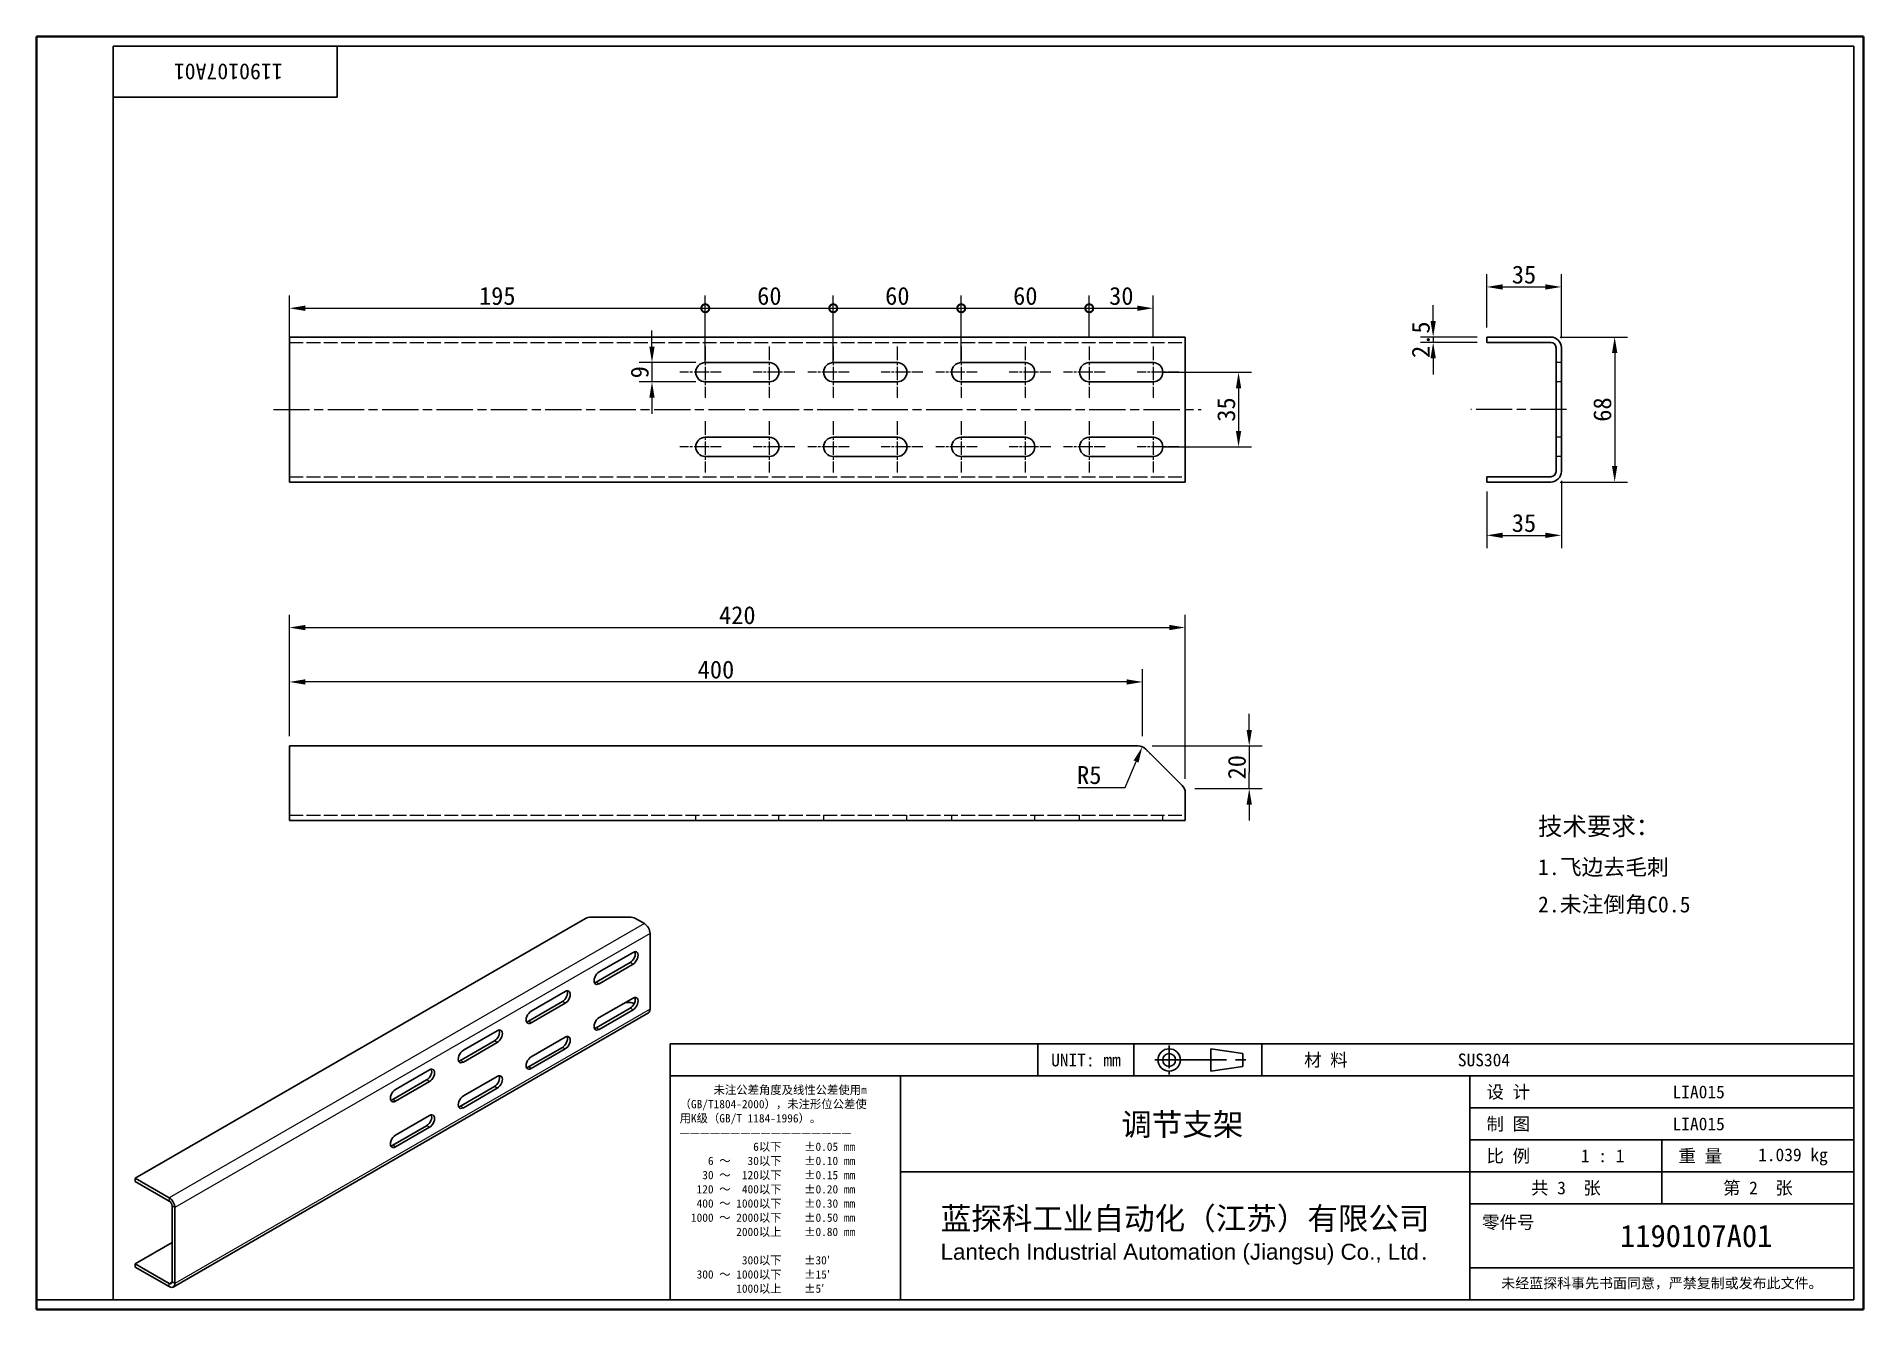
# Model space of a CAD drawing. Header units: millimetres. Extents: x 18 to 875, y 16 to 614.
import ezdxf
from ezdxf.enums import TextEntityAlignment as Align

# ---------------------------------------------------------------- set-up
doc = ezdxf.new("R2010")
doc.units = ezdxf.units.MM
doc.header["$LTSCALE"] = 3
for name, pattern in [('CHAIN', [0.3543, 0.2362, -0.0295, 0.0591, -0.0295]), ('DASHED', [0.2067, 0.1654, -0.0413]), ('DOTTED', [0.0482, 0.0069, -0.0413])]:
    doc.linetypes.add(name, pattern=pattern)
for name, color, linetype, lineweight in [('1', 7, 'Continuous', 18), ('可见 (ISO)', 7, 'Continuous', 25), ('可见窄的 (ISO)', 7, 'Continuous', 18), ('图框 (ISO)', 7, 'Continuous', 35), ('标题 (ISO)', 7, 'Continuous', 25), ('草图几何图元 (ISO)', 7, 'Continuous', 18)]:
    doc.layers.add(name, color=color, linetype=linetype, lineweight=lineweight)
for name, color, linetype, lineweight, true_color in [('中心标记 (ISO)', 1, 'CHAIN', 18, 0xff0000), ('中心线 (ISO)', 1, 'CHAIN', 18, 0xff0000), ('尺寸 (ISO)', 7, 'Continuous', 18, 0x008000), ('符号 (ISO)', 7, 'Continuous', 18, 0x008000), ('隐藏 (ISO)', 5, 'DASHED', 18, 0x0000ff)]:
    doc.layers.add(name, color=color, linetype=linetype, lineweight=lineweight, true_color=true_color)
doc.styles.add('文本样式164', font='SimSun.ttf')
doc.styles.add('文本样式165', font='SimSun.ttf')
doc.styles.add('文本样式74', font='SimSun.ttf')
doc.styles.add('最新国标', font='simfang.ttf')
doc.styles.add('注释文本 (ISO)', font='simfang.ttf')
doc.dimstyles.new('默认 (GB)', dxfattribs={"dimscale": 3, "dimtxt": 2.8, "dimasz": 2.5, "dimexe": 2, "dimexo": 1.5, "dimgap": 0.5, "dimtad": 1, "dimtoh": 1, "dimdsep": 46, "dimtxsty": '最新国标', "dimcen": 0.09, "dimdle": 10, "dimclrd": 256, "dimclre": 256, "dimclrt": 256, "dimazin": 2, "dimtfac": 0.535714, "dimtdec": 3, "dimtmove": 0, "dimatfit": 3, "dimfxl": 0, "dimtolj": 1, "dimlwd": -1, "dimlwe": -1, "dimarcsym": 0})

# ---------------------------------------------------------------- blocks, each defined once
blk = doc.blocks.new('图框 最新国标')
at = {"layer": '图框 (ISO)'}
for p, q in [((6, 7), (6, 204.5)), ((6, 204.5), (291.5, 204.5)), ((291.5, 204.5), (291.5, 5.5)), ((6, 7), (6, 5.5)), ((6, 7), (6, 5.5)), ((291.5, 5.5), (6, 5.5))]:
    blk.add_line(p, q, dxfattribs=at)
at = {"layer": '图框 (ISO)', "color": 7, "linetype": 'Continuous', "lineweight": 25}
for p, q in [((18, 203), (290, 203)), ((18, 7), (18, 203)), ((18, 203), (290, 203)), ((53, 203), (53, 195)), ((290, 203), (290, 7)), ((290, 203), (290, 7)), ((53, 195), (18, 195)), ((290, 7), (6, 7)), ((290, 7), (18, 7))]:
    blk.add_line(p, q, dxfattribs=at)
at = {"layer": '图框 (ISO)', "style": '文本样式74'}
blk.add_attdef('零件代号_001', (44.46, 200.25), '', height=2.5, rotation=180, dxfattribs=at)
blk = doc.blocks.new('标题栏 最新国标')
at = {"layer": '标题 (ISO)'}
for p, q in [((381.98, -183.84), (196.98, -183.84)), ((196.98, -183.84), (196.98, -223.84)), ((254.48, -183.84), (254.48, -188.84)), ((269.48, -183.84), (269.48, -188.84)), ((281.48, -188.09), (281.48, -184.59)), ((281.48, -184.59), (286.48, -185.34)), ((286.48, -185.34), (286.48, -187.34)), ((289.48, -183.84), (289.48, -188.84)), ((381.98, -223.84), (381.98, -183.84)), ((383.48, -183.84), (383.48, -225.34)), ((286.48, -187.34), (281.48, -188.09)), ((196.98, -188.84), (381.98, -188.84)), ((232.98, -188.84), (232.98, -223.84)), ((321.98, -188.84), (321.98, -223.84)), ((321.98, -193.84), (381.98, -193.84)), ((321.98, -198.84), (381.98, -198.84)), ((351.98, -198.84), (351.98, -208.84)), ((321.98, -203.84), (232.98, -203.84)), ((321.98, -203.84), (381.98, -203.84)), ((321.98, -208.84), (381.98, -208.84)), ((321.98, -218.84), (381.98, -218.84)), ((196.98, -223.84), (381.98, -223.84)), ((383.48, -225.34), (196.98, -225.34))]:
    blk.add_line(p, q, dxfattribs=at)
at = {"layer": '标题 (ISO)', "linetype": 'CHAIN', "ltscale": 5.000333}
blk.add_line((274.98, -184.09), (274.98, -188.59), dxfattribs=at)
at = {"layer": '标题 (ISO)', "linetype": 'CHAIN', "ltscale": 15.834605}
blk.add_line((272.73, -186.34), (286.98, -186.34), dxfattribs=at)
at = {"layer": '标题 (ISO)'}
for radius in [1.75, 1]:
    blk.add_circle((274.98, -186.34), radius, dxfattribs=at)
at = {"layer": '1', "style": '文本样式164'}
for s, p in [('UNIT: mm', (261.98, -186.34)), ('材 料', (299.48, -186.34)), ('设 计', (327.98, -191.34)), ('制 图', (327.98, -196.34)), ('比 例', (327.98, -201.34)), ('重 量', (357.98, -201.34)), ('共 3  张', (336.98, -206.34)), ('第 2  张', (366.98, -206.34))]:
    blk.add_text(s, height=2, dxfattribs=at).set_placement(p, align=Align.MIDDLE_CENTER)
at = {"layer": '标题 (ISO)', "style": '注释文本 (ISO)'}
for s, insert, char_height, attachment_point, line_spacing_factor in [('\\fSimSun|b0|i0;{\\H1.3000;      未注公差角度及线性公差使用m\\P}\\fSimSun|b0|i0;{\\H1.3000;（GB/T1804-2000），未注形位公差使\\P}\\fSimSun|b0|i0;{\\H1.3000;用K级（GB/T 1184-1996）。\\P}\\fSimSun|b0|i0;{\\H1.3000;—————————————————\\P}\\fSimSun|b0|i0;{\\H1.3000;             6以下    ±0.05 mm\\P}\\fSimSun|b0|i0;{\\H1.3000;     6 ～   30以下    ±0.10 mm\\P}\\fSimSun|b0|i0;{\\H1.3000;    30 ～  120以下    ±0.15 mm\\P}\\fSimSun|b0|i0;{\\H1.3000;   120 ～  400以下    ±0.20 mm\\P}\\fSimSun|b0|i0;{\\H1.3000;   400 ～ 1000以下    ±0.30 mm\\P}\\fSimSun|b0|i0;{\\H1.3000;  1000 ～ 2000以下    ±0.50 mm\\P}\\fSimSun|b0|i0;{\\H1.3000;          2000以上    ±0.80 mm\\P}\\fSimSun|b0|i0;{\\H1.3000;\\P}\\fSimSun|b0|i0;{\\H1.3000;           300以下    ±30′\\P}\\fSimSun|b0|i0;{\\H1.3000;   300 ～ 1000以下    ±15′\\P}\\fSimSun|b0|i0;{\\H1.3000;          1000以上    ±5′}', (198.48, -206.63), 1.3, 4, 1.023913), ('{\\fMicrosoft YaHei|b0|i0|c134|p34;\\H1.75x;蓝探科工业自动化（江苏）有限公司\\P\\fArial|b0|i0|c0|p34;\\H0.71429x;Lantech Industrial Automation (Jiangsu) Co., Ltd\\fFangSong|b0|i0|c134|p49;.\\H1.15195x; }', (277.48, -213.84), 2, 5, 0.978695)]:
    blk.add_mtext(s, dxfattribs=dict(at, insert=insert, char_height=char_height, attachment_point=attachment_point, line_spacing_factor=line_spacing_factor))
at = {"layer": '标题 (ISO)', "attachment_point": 5, "style": '注释文本 (ISO)'}
for s, insert, char_height in [('\\fFangSong|b0|i0;零件号', (327.98, -211.84), 2), ('\\fSimSun|b0|i0;{\\H1.6000;未经蓝探科事先书面同意，严禁复制或发布此文件。}', (351.98, -221.34), 1.6)]:
    blk.add_mtext(s, dxfattribs=dict(at, insert=insert, char_height=char_height))
at = {"layer": '标题 (ISO)'}
for tag, p, height, style in [('材料_001', (320.09, -187.33), 2, '注释文本 (ISO)'), ('设计人_001', (353.65, -192.33), 2, '注释文本 (ISO)'), ('库存编号_001', (267.49, -198.15), 3.5, '文本样式165'), ('设计人_001', (353.65, -197.33), 2, '注释文本 (ISO)'), ('视图比例_001', (339.32, -202.33), 2, '注释文本 (ISO)'), ('质量\\P3;_001', (367.02, -202.16), 2, '注释文本 (ISO)'), ('零件代号_001', (345.44, -215.59), 3.5, '文本样式165')]:
    blk.add_attdef(tag, p, '', height=height, dxfattribs=dict(at, style=style))
blk = doc.blocks.new('*D5')
at = {"layer": 'Defpoints', "color": 0, "transparency": 16777216}
for p in [(331.53, 460.56), (306.53, 451.56), (331.53, 451.56)]:
    blk.add_point(p, dxfattribs=at)
at = {"layer": '尺寸 (ISO)', "color": 116, "true_color": 0x00803f, "transparency": 16777216}
for p, q in [((306.53, 468.06), (306.53, 475.56)), ((327.03, 460.56), (300.53, 460.56)), ((306.53, 460.56), (306.53, 451.56)), ((327.03, 451.56), (300.53, 451.56)), ((306.53, 444.06), (306.53, 436.56))]:
    blk.add_line(p, q, dxfattribs=at)
for points in [[(305.28, 468.06), (307.78, 468.06), (306.53, 460.56)], [(305.28, 444.06), (307.78, 444.06), (306.53, 451.56)]]:
    blk.add_solid(points, dxfattribs=at)
at = {"layer": '尺寸 (ISO)', "transparency": 16777216, "insert": (300.79, 456.06), "char_height": 8.4, "attachment_point": 5, "rotation": 90, "style": '最新国标'}
blk.add_mtext('\\A1;9', dxfattribs=at)
blk = doc.blocks.new('*D6')
at = {"layer": 'Defpoints', "color": 0, "transparency": 16777216}
for p in [(541.53, 456.06), (541.53, 421.06), (581.53, 421.06)]:
    blk.add_point(p, dxfattribs=at)
at = {"layer": '尺寸 (ISO)', "color": 116, "true_color": 0x00803f, "transparency": 16777216}
for p, q in [((546.03, 456.06), (587.53, 456.06)), ((581.53, 448.56), (581.53, 428.56)), ((546.03, 421.06), (587.53, 421.06))]:
    blk.add_line(p, q, dxfattribs=at)
for points in [[(580.28, 448.56), (582.78, 448.56), (581.53, 456.06)], [(580.28, 428.56), (582.78, 428.56), (581.53, 421.06)]]:
    blk.add_solid(points, dxfattribs=at)
at = {"layer": '尺寸 (ISO)', "transparency": 16777216, "insert": (575.79, 438.56), "char_height": 8.4, "attachment_point": 5, "rotation": 90, "style": '最新国标'}
blk.add_mtext('\\A1;35', dxfattribs=at)
blk = doc.blocks.new('*D7')
at = {"layer": 'Defpoints', "color": 0, "transparency": 16777216}
for p in [(732.86, 496.06), (697.86, 472.56), (732.86, 467.56)]:
    blk.add_point(p, dxfattribs=at)
at = {"layer": '尺寸 (ISO)', "color": 116, "true_color": 0x00803f, "transparency": 16777216}
for p, q in [((697.86, 477.06), (697.86, 502.06)), ((732.86, 472.06), (732.86, 502.06)), ((705.36, 496.06), (725.36, 496.06))]:
    blk.add_line(p, q, dxfattribs=at)
for points in [[(705.36, 497.31), (705.36, 494.81), (697.86, 496.06)], [(725.36, 497.31), (725.36, 494.81), (732.86, 496.06)]]:
    blk.add_solid(points, dxfattribs=at)
at = {"layer": '尺寸 (ISO)', "transparency": 16777216, "insert": (715.36, 501.8), "char_height": 8.4, "attachment_point": 5, "style": '最新国标'}
blk.add_mtext('\\A1;35', dxfattribs=at)
blk = doc.blocks.new('*D8')
at = {"layer": 'Defpoints', "color": 0, "transparency": 16777216}
for p in [(697.86, 472.56), (672.77, 470.06), (697.86, 470.06)]:
    blk.add_point(p, dxfattribs=at)
at = {"layer": '尺寸 (ISO)', "color": 116, "true_color": 0x00803f, "transparency": 16777216}
for p, q in [((672.77, 480.06), (672.77, 487.56)), ((693.36, 472.56), (666.77, 472.56)), ((672.77, 472.56), (672.77, 470.06)), ((693.36, 470.06), (666.77, 470.06)), ((672.77, 462.56), (672.77, 455.06))]:
    blk.add_line(p, q, dxfattribs=at)
for points in [[(671.52, 480.06), (674.02, 480.06), (672.77, 472.56)], [(671.52, 462.56), (674.02, 462.56), (672.77, 470.06)]]:
    blk.add_solid(points, dxfattribs=at)
at = {"layer": '尺寸 (ISO)', "transparency": 16777216, "insert": (667, 471.31), "char_height": 8.4, "attachment_point": 5, "rotation": 90, "style": '最新国标'}
blk.add_mtext('\\A1;2.5', dxfattribs=at)
blk = doc.blocks.new('*D9')
at = {"layer": 'Defpoints', "color": 0, "transparency": 16777216}
for p in [(536.53, 280.8), (556.53, 260.8), (586.53, 260.8)]:
    blk.add_point(p, dxfattribs=at)
at = {"layer": '尺寸 (ISO)', "color": 116, "true_color": 0x00803f, "transparency": 16777216}
for p, q in [((586.53, 288.3), (586.53, 295.8)), ((541.03, 280.8), (592.53, 280.8)), ((586.53, 280.8), (586.53, 273.3)), ((586.53, 273.3), (586.53, 268.3)), ((586.53, 260.8), (586.53, 268.3)), ((561.03, 260.8), (592.53, 260.8)), ((586.53, 253.3), (586.53, 245.8))]:
    blk.add_line(p, q, dxfattribs=at)
for points in [[(585.28, 288.3), (587.78, 288.3), (586.53, 280.8)], [(585.28, 253.3), (587.78, 253.3), (586.53, 260.8)]]:
    blk.add_solid(points, dxfattribs=at)
at = {"layer": '尺寸 (ISO)', "transparency": 16777216, "insert": (580.79, 270.8), "char_height": 8.4, "attachment_point": 5, "rotation": 90, "style": '最新国标'}
blk.add_mtext('\\A1;20', dxfattribs=at)
blk = doc.blocks.new('*D10')
at = {"layer": 'Defpoints', "color": 0, "transparency": 16777216}
for p in [(136.53, 310.8), (136.53, 280.8), (536.53, 280.8)]:
    blk.add_point(p, dxfattribs=at)
at = {"layer": '尺寸 (ISO)', "color": 116, "true_color": 0x00803f, "transparency": 16777216}
for p, q in [((136.53, 285.3), (136.53, 316.8)), ((529.03, 310.8), (144.03, 310.8)), ((536.53, 285.3), (536.53, 316.8))]:
    blk.add_line(p, q, dxfattribs=at)
for points in [[(144.03, 312.05), (144.03, 309.55), (136.53, 310.8)], [(529.03, 312.05), (529.03, 309.55), (536.53, 310.8)]]:
    blk.add_solid(points, dxfattribs=at)
at = {"layer": '尺寸 (ISO)', "transparency": 16777216, "insert": (336.53, 316.55), "char_height": 8.4, "attachment_point": 5, "style": '最新国标'}
blk.add_mtext('\\A1;400', dxfattribs=at)
blk = doc.blocks.new('*D11')
at = {"layer": 'Defpoints', "color": 0, "transparency": 16777216}
for p in [(534.46, 275.8), (536.41, 280.4)]:
    blk.add_point(p, dxfattribs=at)
at = {"layer": '尺寸 (ISO)', "color": 116, "true_color": 0x00803f, "transparency": 16777216}
for p, q in [((528.33, 261.34), (533.49, 273.5)), ((505.97, 261.34), (528.33, 261.34))]:
    blk.add_line(p, q, dxfattribs=at)
blk.add_solid([(532.34, 273.99), (534.64, 273.01), (536.41, 280.4)], dxfattribs=at)
at = {"layer": '尺寸 (ISO)', "transparency": 16777216, "insert": (511.54, 267.09), "char_height": 8.4, "attachment_point": 5, "style": '最新国标'}
blk.add_mtext('\\A1;R5', dxfattribs=at)
blk = doc.blocks.new('*D12')
at = {"layer": 'Defpoints', "color": 0, "transparency": 16777216}
for p in [(727.86, 472.56), (727.86, 404.56), (757.86, 404.56)]:
    blk.add_point(p, dxfattribs=at)
at = {"layer": '尺寸 (ISO)', "color": 116, "true_color": 0x00803f, "transparency": 16777216}
for p, q in [((732.36, 472.56), (763.86, 472.56)), ((757.86, 465.06), (757.86, 412.06)), ((732.36, 404.56), (763.86, 404.56))]:
    blk.add_line(p, q, dxfattribs=at)
for points in [[(756.61, 465.06), (759.11, 465.06), (757.86, 472.56)], [(756.61, 412.06), (759.11, 412.06), (757.86, 404.56)]]:
    blk.add_solid(points, dxfattribs=at)
at = {"layer": '尺寸 (ISO)', "transparency": 16777216, "insert": (752.11, 438.56), "char_height": 8.4, "attachment_point": 5, "rotation": 90, "style": '最新国标'}
blk.add_mtext('\\A1;68', dxfattribs=at)
blk = doc.blocks.new('*D13')
at = {"layer": 'Defpoints', "color": 0, "transparency": 16777216}
for p in [(697.86, 404.56), (732.86, 409.56), (732.86, 379.56)]:
    blk.add_point(p, dxfattribs=at)
at = {"layer": '尺寸 (ISO)', "color": 116, "true_color": 0x00803f, "transparency": 16777216}
for p, q in [((732.86, 405.06), (732.86, 373.56)), ((697.86, 400.06), (697.86, 373.56)), ((705.36, 379.56), (725.36, 379.56))]:
    blk.add_line(p, q, dxfattribs=at)
for points in [[(705.36, 380.81), (705.36, 378.31), (697.86, 379.56)], [(725.36, 380.81), (725.36, 378.31), (732.86, 379.56)]]:
    blk.add_solid(points, dxfattribs=at)
at = {"layer": '尺寸 (ISO)', "transparency": 16777216, "insert": (715.36, 385.3), "char_height": 8.4, "attachment_point": 5, "style": '最新国标'}
blk.add_mtext('\\A1;35', dxfattribs=at)
blk = doc.blocks.new('_DotSmall')
at = {"color": 0, "linetype": 'ByBlock', "const_width": 0.5}
blk.add_lwpolyline([(-0.0625, 0, 1), (0.0625, 0, 1)], format="xyb", close=True, dxfattribs=at)
blk = doc.blocks.new('*D14')
at = {"layer": 'Defpoints', "color": 0, "transparency": 16777216}
for p in [(331.53, 486.06), (136.53, 467.56), (331.53, 456.06)]:
    blk.add_point(p, dxfattribs=at)
at = {"layer": '尺寸 (ISO)', "color": 116, "true_color": 0x00803f, "transparency": 16777216}
for p, q in [((136.53, 472.06), (136.53, 492.06)), ((331.53, 460.56), (331.53, 492.06)), ((144.03, 486.06), (331.53, 486.06))]:
    blk.add_line(p, q, dxfattribs=at)
blk.add_solid([(144.03, 487.31), (144.03, 484.81), (136.53, 486.06)], dxfattribs=at)
at = {"layer": '尺寸 (ISO)', "color": 116, "true_color": 0x00803f, "transparency": 16777216, "xscale": 7.5, "yscale": 7.5, "zscale": 7.5}
blk.add_blockref('_DotSmall', (331.53, 486.06), dxfattribs=at)
at = {"layer": '尺寸 (ISO)', "transparency": 16777216, "insert": (234, 491.8), "char_height": 8.4, "attachment_point": 5, "style": '最新国标'}
blk.add_mtext('\\A1;195', dxfattribs=at)
blk = doc.blocks.new('*D16')
at = {"layer": 'Defpoints', "color": 0, "transparency": 16777216}
for p in [(391.53, 486.06), (331.53, 456.06), (391.53, 456.06)]:
    blk.add_point(p, dxfattribs=at)
at = {"layer": '尺寸 (ISO)', "color": 116, "true_color": 0x00803f, "transparency": 16777216}
for p, q in [((331.53, 460.56), (331.53, 492.06)), ((391.53, 460.56), (391.53, 492.06)), ((331.53, 486.06), (391.53, 486.06))]:
    blk.add_line(p, q, dxfattribs=at)
at = {"layer": '尺寸 (ISO)', "color": 116, "true_color": 0x00803f, "transparency": 16777216, "xscale": 7.5, "yscale": 7.5, "zscale": 7.5, "rotation": 180}
blk.add_blockref('_DotSmall', (331.53, 486.06), dxfattribs=at)
at = {"layer": '尺寸 (ISO)', "color": 116, "true_color": 0x00803f, "transparency": 16777216, "xscale": 7.5, "yscale": 7.5, "zscale": 7.5}
blk.add_blockref('_DotSmall', (391.53, 486.06), dxfattribs=at)
at = {"layer": '尺寸 (ISO)', "transparency": 16777216, "insert": (361.56, 491.8), "char_height": 8.4, "attachment_point": 5, "style": '最新国标'}
blk.add_mtext('\\A1;60', dxfattribs=at)
blk = doc.blocks.new('*D17')
at = {"layer": 'Defpoints', "color": 0, "transparency": 16777216}
for p in [(451.53, 486.06), (391.53, 456.06), (451.53, 456.06)]:
    blk.add_point(p, dxfattribs=at)
at = {"layer": '尺寸 (ISO)', "color": 116, "true_color": 0x00803f, "transparency": 16777216}
for p, q in [((391.53, 460.56), (391.53, 492.06)), ((451.53, 460.56), (451.53, 492.06)), ((391.53, 486.06), (451.53, 486.06))]:
    blk.add_line(p, q, dxfattribs=at)
at = {"layer": '尺寸 (ISO)', "color": 116, "true_color": 0x00803f, "transparency": 16777216, "xscale": 7.5, "yscale": 7.5, "zscale": 7.5, "rotation": 180}
blk.add_blockref('_DotSmall', (391.53, 486.06), dxfattribs=at)
at = {"layer": '尺寸 (ISO)', "color": 116, "true_color": 0x00803f, "transparency": 16777216, "xscale": 7.5, "yscale": 7.5, "zscale": 7.5}
blk.add_blockref('_DotSmall', (451.53, 486.06), dxfattribs=at)
at = {"layer": '尺寸 (ISO)', "transparency": 16777216, "insert": (421.56, 491.8), "char_height": 8.4, "attachment_point": 5, "style": '最新国标'}
blk.add_mtext('\\A1;60', dxfattribs=at)
blk = doc.blocks.new('*D18')
at = {"layer": 'Defpoints', "color": 0, "transparency": 16777216}
for p in [(511.53, 486.06), (511.53, 468.06), (451.53, 456.06)]:
    blk.add_point(p, dxfattribs=at)
at = {"layer": '尺寸 (ISO)', "color": 116, "true_color": 0x00803f, "transparency": 16777216}
for p, q in [((451.53, 460.56), (451.53, 492.06)), ((511.53, 472.56), (511.53, 492.06)), ((451.53, 486.06), (511.53, 486.06))]:
    blk.add_line(p, q, dxfattribs=at)
at = {"layer": '尺寸 (ISO)', "color": 116, "true_color": 0x00803f, "transparency": 16777216, "xscale": 7.5, "yscale": 7.5, "zscale": 7.5, "rotation": 180}
blk.add_blockref('_DotSmall', (451.53, 486.06), dxfattribs=at)
at = {"layer": '尺寸 (ISO)', "color": 116, "true_color": 0x00803f, "transparency": 16777216, "xscale": 7.5, "yscale": 7.5, "zscale": 7.5}
blk.add_blockref('_DotSmall', (511.53, 486.06), dxfattribs=at)
at = {"layer": '尺寸 (ISO)', "transparency": 16777216, "insert": (481.56, 491.8), "char_height": 8.4, "attachment_point": 5, "style": '最新国标'}
blk.add_mtext('\\A1;60', dxfattribs=at)
blk = doc.blocks.new('*D19')
at = {"layer": 'Defpoints', "color": 0, "transparency": 16777216}
for p in [(541.53, 486.06), (511.53, 468.06), (541.53, 468.06)]:
    blk.add_point(p, dxfattribs=at)
at = {"layer": '尺寸 (ISO)', "color": 116, "true_color": 0x00803f, "transparency": 16777216}
for p, q in [((511.53, 472.56), (511.53, 492.06)), ((541.53, 472.56), (541.53, 492.06)), ((511.53, 486.06), (534.03, 486.06))]:
    blk.add_line(p, q, dxfattribs=at)
blk.add_solid([(534.03, 487.31), (534.03, 484.81), (541.53, 486.06)], dxfattribs=at)
at = {"layer": '尺寸 (ISO)', "color": 116, "true_color": 0x00803f, "transparency": 16777216, "xscale": 7.5, "yscale": 7.5, "zscale": 7.5, "rotation": 180}
blk.add_blockref('_DotSmall', (511.53, 486.06), dxfattribs=at)
at = {"layer": '尺寸 (ISO)', "transparency": 16777216, "insert": (526.56, 491.8), "char_height": 8.4, "attachment_point": 5, "style": '最新国标'}
blk.add_mtext('\\A1;30', dxfattribs=at)
blk = doc.blocks.new('*D20')
at = {"layer": 'Defpoints', "color": 0, "transparency": 16777216}
for p in [(556.53, 336.32), (136.53, 280.8), (556.53, 260.8)]:
    blk.add_point(p, dxfattribs=at)
at = {"layer": '尺寸 (ISO)', "color": 116, "true_color": 0x00803f, "transparency": 16777216}
for p, q in [((136.53, 285.3), (136.53, 342.32)), ((144.03, 336.32), (549.03, 336.32)), ((556.53, 265.3), (556.53, 342.32))]:
    blk.add_line(p, q, dxfattribs=at)
for points in [[(144.03, 337.57), (144.03, 335.07), (136.53, 336.32)], [(549.03, 337.57), (549.03, 335.07), (556.53, 336.32)]]:
    blk.add_solid(points, dxfattribs=at)
at = {"layer": '尺寸 (ISO)', "transparency": 16777216, "insert": (346.53, 342.07), "char_height": 8.4, "attachment_point": 5, "style": '最新国标'}
blk.add_mtext('\\A1;420', dxfattribs=at)

msp = doc.modelspace()

# ---------------------------------------------------------------- linework, layer by layer
at = {"layer": '中心标记 (ISO)', "ltscale": 8.88956}
for p, q in [((331.533, 468.056), (331.533, 444.056)), ((361.533, 468.056), (361.533, 444.056)), ((391.533, 468.056), (391.533, 444.056)), ((421.533, 468.056), (421.533, 444.056)), ((451.533, 468.056), (451.533, 444.056)), ((481.533, 468.056), (481.533, 444.056)), ((511.533, 468.056), (511.533, 444.056)), ((541.533, 468.056), (541.533, 444.056)), ((331.533, 433.056), (331.533, 409.056)), ((361.533, 433.056), (361.533, 409.056)), ((391.533, 433.056), (391.533, 409.056)), ((421.533, 433.056), (421.533, 409.056)), ((451.533, 433.056), (451.533, 409.056)), ((481.533, 433.056), (481.533, 409.056)), ((511.533, 433.056), (511.533, 409.056)), ((541.533, 433.056), (541.533, 409.056))]:
    msp.add_line(p, q, dxfattribs=at)
at = {"layer": '中心标记 (ISO)', "ltscale": 7.222748}
for p, q in [((339.033, 456.056), (319.533, 456.056)), ((373.533, 456.056), (354.033, 456.056)), ((399.033, 456.056), (379.533, 456.056)), ((433.533, 456.056), (414.033, 456.056)), ((459.033, 456.056), (439.533, 456.056)), ((493.533, 456.056), (474.033, 456.056)), ((519.033, 456.056), (499.533, 456.056)), ((553.533, 456.056), (534.033, 456.056)), ((339.033, 421.056), (319.533, 421.056)), ((373.533, 421.056), (354.033, 421.056)), ((399.033, 421.056), (379.533, 421.056)), ((433.533, 421.056), (414.033, 421.056)), ((459.033, 421.056), (439.533, 421.056)), ((493.533, 421.056), (474.033, 421.056)), ((519.033, 421.056), (499.533, 421.056)), ((553.533, 421.056), (534.033, 421.056))]:
    msp.add_line(p, q, dxfattribs=at)
at = {"layer": '中心线 (ISO)', "ltscale": 23.990969}
for p, q in [((129.033, 438.556), (564.033, 438.556)), ((735.356, 438.556), (690.356, 438.556))]:
    msp.add_line(p, q, dxfattribs=at)
at = {"layer": '可见 (ISO)'}
for p, q in [((556.533, 472.556), (136.533, 472.556)), ((136.533, 467.556), (136.533, 472.556)), ((556.533, 467.556), (556.533, 472.556)), ((697.856, 472.556), (727.856, 472.556)), ((697.856, 472.556), (697.856, 470.056)), ((136.533, 467.556), (136.533, 409.556)), ((556.533, 467.556), (556.533, 409.556)), ((697.856, 470.056), (727.856, 470.056)), ((730.356, 467.556), (730.356, 409.556)), ((732.856, 467.556), (732.856, 409.556)), ((331.533, 460.556), (361.533, 460.556)), ((391.533, 460.556), (421.533, 460.556)), ((451.533, 460.556), (481.533, 460.556)), ((511.533, 460.556), (541.533, 460.556)), ((361.533, 451.556), (331.533, 451.556)), ((421.533, 451.556), (391.533, 451.556)), ((481.533, 451.556), (451.533, 451.556)), ((541.533, 451.556), (511.533, 451.556)), ((331.533, 425.556), (361.533, 425.556)), ((391.533, 425.556), (421.533, 425.556)), ((451.533, 425.556), (481.533, 425.556)), ((511.533, 425.556), (541.533, 425.556)), ((361.533, 416.556), (331.533, 416.556)), ((421.533, 416.556), (391.533, 416.556)), ((481.533, 416.556), (451.533, 416.556)), ((541.533, 416.556), (511.533, 416.556)), ((136.533, 404.556), (136.533, 409.556)), ((556.533, 404.556), (136.533, 404.556)), ((556.533, 404.556), (556.533, 409.556)), ((727.856, 407.056), (697.856, 407.056)), ((697.856, 404.556), (697.856, 407.056)), ((727.856, 404.556), (697.856, 404.556)), ((136.533, 280.8), (534.462, 280.8)), ((136.533, 280.8), (136.533, 250.8)), ((555.069, 262.265), (537.998, 279.336)), ((556.533, 258.729), (556.533, 250.8)), ((136.533, 245.8), (136.533, 250.8)), ((556.533, 245.8), (556.533, 250.8)), ((556.533, 245.8), (136.533, 245.8)), ((64.316, 78.051), (275.349, 199.891)), ((296.108, 200.526), (278.001, 200.526)), ((298.759, 199.891), (302.964, 197.464)), ((305.616, 192.871), (305.616, 157.353)), ((281.751, 174.806), (297.661, 183.992)), ((280.425, 170.06), (296.335, 179.246)), ((297.661, 178.48), (281.751, 169.295)), ((249.931, 156.435), (265.841, 165.62)), ((82.101, 27.038), (304.839, 155.637)), ((248.605, 151.689), (264.515, 160.874)), ((265.841, 160.109), (249.931, 150.923)), ((280.425, 148.627), (296.335, 157.813)), ((281.751, 153.373), (297.661, 162.559)), ((297.661, 157.047), (281.751, 147.862)), ((296.108, 160.415), (293.949, 160.415)), ((218.111, 138.064), (234.021, 147.249)), ((216.786, 133.318), (232.696, 142.503)), ((234.021, 141.738), (218.111, 132.552)), ((248.605, 130.256), (264.515, 139.441)), ((249.931, 135.002), (265.841, 144.187)), ((265.841, 138.676), (249.931, 129.49)), ((186.292, 119.692), (202.202, 128.878)), ((184.966, 114.947), (200.876, 124.132)), ((202.202, 123.367), (186.292, 114.181)), ((216.786, 111.885), (232.696, 121.07)), ((218.111, 116.631), (234.021, 125.816)), ((234.021, 120.305), (218.111, 111.119)), ((186.292, 98.259), (202.202, 107.445)), ((184.966, 93.514), (200.876, 102.699)), ((202.202, 101.934), (186.292, 92.748)), ((64.316, 78.051), (80.226, 68.866)), ((64.316, 78.051), (64.316, 76.52)), ((64.316, 76.52), (80.226, 67.335)), ((81.551, 65.038), (81.551, 29.521)), ((82.877, 64.273), (82.877, 28.755)), ((64.316, 37.941), (81.551, 47.892)), ((80.226, 28.755), (64.316, 37.941)), ((64.316, 36.41), (64.316, 37.941)), ((80.226, 27.224), (64.316, 36.41))]:
    msp.add_line(p, q, dxfattribs=at)
for centre, radius, start, end in [((727.856, 467.556), 5, 0, 90), ((727.856, 467.556), 2.5, 0, 90), ((331.533, 456.056), 4.5, 90, 270), ((361.533, 456.056), 4.5, 270, 90), ((391.533, 456.056), 4.5, 90, 270), ((421.533, 456.056), 4.5, 270, 90), ((451.533, 456.056), 4.5, 90, 270), ((481.533, 456.056), 4.5, 270, 90), ((511.533, 456.056), 4.5, 90, 270), ((541.533, 456.056), 4.5, 270, 90), ((331.533, 421.056), 4.5, 90, 270), ((361.533, 421.056), 4.5, 270, 90), ((391.533, 421.056), 4.5, 90, 270), ((421.533, 421.056), 4.5, 270, 90), ((451.533, 421.056), 4.5, 90, 270), ((481.533, 421.056), 4.5, 270, 90), ((511.533, 421.056), 4.5, 90, 270), ((541.533, 421.056), 4.5, 270, 90), ((727.856, 409.556), 5, 270, 0), ((727.856, 409.556), 2.5, 270, 0), ((534.462, 275.8), 5, 45, 90), ((551.533, 258.729), 5, 0, 45)]:
    msp.add_arc(centre, radius, start, end, dxfattribs=at)
for centre, major_axis, start_param, end_param in [((278.001, 198.361), (3.75, 0), 1.5707963, 2.3561945), ((296.108, 198.361), (3.75, 0), 0.7853982, 1.5707963), ((302.964, 194.402), (1.875, -3.248), 0.7853982, 2.3561945), ((296.335, 182.001), (1.688, 2.923), 3.9269908, 5.8794706), ((297.661, 181.236), (1.688, 2.923), 3.9269908, 7.0685835), ((281.751, 172.05), (-1.688, -2.923), 3.9269908, 7.0685835), ((264.515, 163.63), (1.688, 2.923), 3.9269908, 5.8794706), ((265.841, 162.865), (1.688, 2.923), 3.9269908, 7.0685835), ((280.425, 172.816), (1.688, 2.923), 3.5453073, 3.9269908), ((296.335, 160.568), (1.688, 2.923), 3.9269908, 5.8794706), ((297.661, 159.803), (1.688, 2.923), 3.9269908, 7.0685835), ((249.931, 153.679), (-1.688, -2.923), 3.9269908, 7.0685835), ((296.108, 158.25), (3.75, 0), 0.9629887, 1.5707963), ((302.964, 158.884), (1.875, -3.248), 0, 0.7853982), ((232.696, 145.259), (1.688, 2.923), 3.9269908, 5.8794706), ((234.021, 144.494), (1.688, 2.923), 3.9269908, 7.0685835), ((248.605, 154.445), (1.688, 2.923), 3.5453073, 3.9269908), ((281.751, 150.617), (-1.688, -2.923), 3.9269908, 7.0685835), ((280.425, 151.383), (1.688, 2.923), 3.5453073, 3.9269908), ((218.111, 135.308), (-1.688, -2.923), 3.9269908, 7.0685835), ((264.515, 142.197), (1.688, 2.923), 3.9269908, 5.8794706), ((265.841, 141.432), (1.688, 2.923), 3.9269908, 7.0685835), ((200.876, 126.888), (1.688, 2.923), 3.9269908, 5.8794706), ((202.202, 126.122), (1.688, 2.923), 3.9269908, 7.0685835), ((216.786, 136.073), (1.688, 2.923), 3.5453073, 3.9269908), ((249.931, 132.246), (-1.688, -2.923), 3.9269908, 7.0685835), ((248.605, 133.012), (1.688, 2.923), 3.5453073, 3.9269908), ((232.696, 123.826), (1.688, 2.923), 3.9269908, 5.8794706), ((234.021, 123.06), (1.688, 2.923), 3.9269908, 7.0685835), ((186.292, 116.937), (-1.688, -2.923), 3.9269908, 7.0685835), ((184.966, 117.702), (1.688, 2.923), 3.5453073, 3.9269908), ((218.111, 113.875), (-1.688, -2.923), 3.9269908, 7.0685835), ((216.786, 114.64), (1.688, 2.923), 3.5453073, 3.9269908), ((200.876, 105.455), (1.688, 2.923), 3.9269908, 5.8794706), ((202.202, 104.689), (1.688, 2.923), 3.9269908, 7.0685835), ((186.292, 95.504), (-1.688, -2.923), 3.9269908, 7.0685835), ((184.966, 96.269), (1.688, 2.923), 3.5453073, 3.9269908), ((80.226, 65.804), (1.875, -3.248), 0.7853982, 2.3561945), ((80.226, 65.804), (0.937, -1.624), 0.7853982, 2.3561945), ((80.226, 30.286), (0.937, -1.624), 5.4977871, 7.0685835), ((80.226, 30.286), (1.875, -3.248), 5.4977871, 7.0685835)]:
    msp.add_ellipse(centre, major_axis=major_axis, ratio=0.5773503, start_param=start_param, end_param=end_param, dxfattribs=at)
at = {"layer": '可见窄的 (ISO)'}
for p, q in [((302.964, 197.464), (80.226, 68.866)), ((305.616, 192.871), (82.877, 64.273)), ((297.661, 178.48), (296.335, 179.246)), ((281.751, 169.295), (280.425, 170.06)), ((305.616, 157.353), (82.877, 28.755)), ((265.841, 160.109), (264.515, 160.874)), ((297.661, 157.047), (296.335, 157.813)), ((249.931, 150.923), (248.605, 151.689)), ((281.751, 147.862), (280.425, 148.627)), ((234.021, 141.738), (232.696, 142.503)), ((265.841, 138.676), (264.515, 139.441)), ((218.111, 132.552), (216.786, 133.318)), ((249.931, 129.49), (248.605, 130.256)), ((202.202, 123.367), (200.876, 124.132)), ((234.021, 120.305), (232.696, 121.07)), ((186.292, 114.181), (184.966, 114.947)), ((218.111, 111.119), (216.786, 111.885)), ((202.202, 101.934), (200.876, 102.699)), ((186.292, 92.748), (184.966, 93.514)), ((80.226, 68.866), (80.226, 67.335)), ((82.877, 64.273), (81.551, 65.038)), ((80.226, 28.755), (81.551, 29.521)), ((80.226, 27.224), (80.226, 28.755)), ((82.877, 28.755), (81.551, 29.521))]:
    msp.add_line(p, q, dxfattribs=at)
at = {"layer": '草图几何图元 (ISO)', "linetype": 'DOTTED', "ltscale": 24.204702}
msp.add_line((529.533, 280.8), (536.533, 280.8), dxfattribs=at)
at = {"layer": '草图几何图元 (ISO)', "linetype": 'DOTTED', "ltscale": 13.476521}
msp.add_line((540.033, 277.3), (536.533, 280.8), dxfattribs=at)
at = {"layer": '草图几何图元 (ISO)', "linetype": 'DOTTED', "ltscale": 30.318548}
msp.add_line((541.033, 276.3), (556.533, 260.8), dxfattribs=at)
at = {"layer": '草图几何图元 (ISO)', "linetype": 'DOTTED', "ltscale": 22.499474}
msp.add_line((556.533, 254.293), (556.533, 260.8), dxfattribs=at)
at = {"layer": '隐藏 (ISO)', "ltscale": 13.025194}
for p, q in [((136.533, 470.056), (556.533, 470.056)), ((136.533, 407.056), (556.533, 407.056)), ((136.533, 248.3), (556.533, 248.3))]:
    msp.add_line(p, q, dxfattribs=at)
at = {"layer": '隐藏 (ISO)', "ltscale": 1.587147}
for p, q in [((732.856, 460.556), (730.356, 460.556)), ((732.856, 451.556), (730.356, 451.556)), ((732.856, 425.556), (730.356, 425.556)), ((732.856, 416.556), (730.356, 416.556)), ((327.033, 245.8), (327.033, 248.3)), ((366.033, 245.8), (366.033, 248.3)), ((387.033, 245.8), (387.033, 248.3)), ((426.033, 245.8), (426.033, 248.3)), ((447.033, 245.8), (447.033, 248.3)), ((486.033, 245.8), (486.033, 248.3)), ((507.033, 245.8), (507.033, 248.3)), ((546.033, 245.8), (546.033, 248.3))]:
    msp.add_line(p, q, dxfattribs=at)

# ---------------------------------------------------------------- block references
at = {"xscale": 3, "yscale": 3, "zscale": 3}
msp.add_blockref('图框 最新国标', (0, 0), dxfattribs=at).add_auto_attribs({'零件代号_001': '1190107A01'})
ref = msp.add_blockref('标题栏 最新国标', (-275.948, 692.533), dxfattribs=dict(xscale=3, yscale=3, zscale=3))
ref.add_attrib('零件代号_001', '1190107A01', (760.37, 45.75), dxfattribs={"layer": '标题 (ISO)', "height": 10.5, "style": '文本样式165'})
ref.add_attrib('库存编号_001', '调节支架', (526.525, 98.074), dxfattribs={"layer": '标题 (ISO)', "height": 10.5, "style": '文本样式165'})
ref.add_attrib('质量\\P3;_001', '1.039 kg', (825.12, 86.049), dxfattribs={"layer": '标题 (ISO)', "height": 6, "style": '注释文本 (ISO)'})
ref.add_attrib('视图比例_001', '1 : 1', (742.011, 85.551), dxfattribs={"layer": '标题 (ISO)', "height": 6, "style": '注释文本 (ISO)'})
ref.add_attrib('设计人_001', 'LIA015', (785.006, 115.534), dxfattribs={"layer": '标题 (ISO)', "height": 6, "style": '注释文本 (ISO)'})
ref.add_attrib('设计人_001', 'LIA015', (785.006, 100.534), dxfattribs={"layer": '标题 (ISO)', "height": 6, "style": '注释文本 (ISO)'})
ref.add_attrib('材料_001', 'SUS304', (684.334, 130.534), dxfattribs={"layer": '标题 (ISO)', "height": 6, "style": '注释文本 (ISO)'})

# ---------------------------------------------------------------- texts
at = {"layer": '符号 (ISO)', "insert": (721.904, 224.576), "char_height": 6, "width": 78.59649, "attachment_point": 4, "line_spacing_factor": 1.399333, "style": '注释文本 (ISO)'}
msp.add_mtext('{\\H1.4x;技术要求：\\P\\H0.89286x;1.飞边去毛刺\\P2.未注倒角C0.5\\P}', dxfattribs=at)

# ---------------------------------------------------------------- dimensions: what is measured, and where the dimension line sits
at = {"layer": '尺寸 (ISO)', "color": 116, "true_color": 0x00803f}
for base, p1, p2, angle, override, picture, middle in [((732.856, 496.056), (697.856, 472.556), (732.856, 467.556), 180, {"dimgap": 0.5, "dimtoh": 0, "dimdec": 2, "dimtol": 0, "dimlim": 0, "dimtp": 0, "dimtm": 0, "dimtdec": 3, "dimtofl": 0, "dimatfit": 1}, '*D7', (715.356, 496.056)), ((331.533, 486.056), (136.533, 467.556), (331.533, 456.056), 180, {"dimgap": 0.5, "dimtoh": 0, "dimdec": 2, "dimblk2": 'DotSmall', "dimsah": 1, "dimdle": 0, "dimtol": 0, "dimlim": 0, "dimtp": 0, "dimtm": 0, "dimtdec": 3, "dimtofl": 0, "dimatfit": 1}, '*D14', (234.003, 486.056)), ((391.533, 486.056), (331.533, 456.056), (391.533, 456.056), 180, {"dimgap": 0.5, "dimtoh": 0, "dimdec": 2, "dimblk1": 'DotSmall', "dimblk2": 'DotSmall', "dimsah": 1, "dimdle": 0, "dimtol": 0, "dimlim": 0, "dimtp": 0, "dimtm": 0, "dimtdec": 3, "dimtofl": 0, "dimatfit": 1}, '*D16', (361.563, 486.056)), ((451.533, 486.056), (391.533, 456.056), (451.533, 456.056), 180, {"dimgap": 0.5, "dimtoh": 0, "dimdec": 2, "dimblk1": 'DotSmall', "dimblk2": 'DotSmall', "dimsah": 1, "dimdle": 0, "dimtol": 0, "dimlim": 0, "dimtp": 0, "dimtm": 0, "dimtdec": 3, "dimtofl": 0, "dimatfit": 1}, '*D17', (421.563, 486.056)), ((511.533, 486.056), (451.533, 456.056), (511.533, 468.056), 180, {"dimgap": 0.5, "dimtoh": 0, "dimdec": 2, "dimblk1": 'DotSmall', "dimblk2": 'DotSmall', "dimsah": 1, "dimdle": 0, "dimtol": 0, "dimlim": 0, "dimtp": 0, "dimtm": 0, "dimtdec": 3, "dimtofl": 0, "dimatfit": 1}, '*D18', (481.563, 486.056)), ((541.533, 486.056), (511.533, 468.056), (541.533, 468.056), 180, {"dimgap": 0.5, "dimtoh": 0, "dimdec": 2, "dimblk1": 'DotSmall', "dimsah": 1, "dimdle": 0, "dimtol": 0, "dimlim": 0, "dimtp": 0, "dimtm": 0, "dimtdec": 3, "dimtofl": 0, "dimatfit": 1}, '*D19', (526.563, 486.056)), ((672.767, 470.056), (697.856, 472.556), (697.856, 470.056), 270, {"dimgap": 0.5, "dimtoh": 0, "dimdec": 2, "dimtol": 0, "dimlim": 0, "dimtp": 0, "dimtm": 0, "dimtdec": 3, "dimtofl": 1, "dimatfit": 1}, '*D8', (672.767, 471.306)), ((306.533, 451.556), (331.533, 460.556), (331.533, 451.556), 90, {"dimgap": 0.5, "dimtoh": 0, "dimdec": 2, "dimtol": 0, "dimlim": 0, "dimtp": 0, "dimtm": 0, "dimtdec": 3, "dimtofl": 1, "dimatfit": 1}, '*D5', (306.533, 456.056)), ((757.856, 404.556), (727.856, 472.556), (727.856, 404.556), 270, {"dimgap": 0.5, "dimtoh": 0, "dimdec": 2, "dimtol": 0, "dimlim": 0, "dimtp": 0, "dimtm": 0, "dimtdec": 3, "dimtofl": 0, "dimatfit": 1}, '*D12', (757.856, 438.556)), ((581.533, 421.056), (541.533, 456.056), (541.533, 421.056), 90, {"dimgap": 0.5, "dimtoh": 0, "dimdec": 2, "dimtol": 0, "dimlim": 0, "dimtp": 0, "dimtm": 0, "dimtdec": 3, "dimtofl": 0, "dimatfit": 1}, '*D6', (581.533, 438.556)), ((732.856, 379.556), (697.856, 404.556), (732.856, 409.556), 180, {"dimgap": 0.5, "dimtoh": 0, "dimdec": 2, "dimtol": 0, "dimlim": 0, "dimtp": 0, "dimtm": 0, "dimtdec": 3, "dimtofl": 0, "dimatfit": 1}, '*D13', (715.356, 379.556)), ((556.533, 336.319), (136.533, 280.8), (556.533, 260.8), 180, {"dimgap": 0.5, "dimtoh": 0, "dimdec": 2, "dimtol": 0, "dimlim": 0, "dimtp": 0, "dimtm": 0, "dimtdec": 3, "dimtofl": 0, "dimatfit": 1}, '*D20', (346.533, 336.319)), ((136.533, 310.8), (536.533, 280.8), (136.533, 280.8), 180, {"dimgap": 0.5, "dimtoh": 0, "dimdec": 2, "dimtol": 0, "dimlim": 0, "dimtp": 0, "dimtm": 0, "dimtdec": 3, "dimtofl": 0, "dimatfit": 1}, '*D10', (336.533, 310.8)), ((586.533, 260.8), (536.533, 280.8), (556.533, 260.8), 90, {"dimgap": 0.5, "dimtoh": 0, "dimdec": 2, "dimtol": 0, "dimlim": 0, "dimtp": 0, "dimtm": 0, "dimtdec": 3, "dimtofl": 0}, '*D9', (586.533, 270.8))]:
    dim = msp.add_linear_dim(base=base, p1=p1, p2=p2, angle=angle, dimstyle='默认 (GB)', override=override, dxfattribs=at)
    dim.commit()
    dim.dimension.update_dxf_attribs({"geometry": picture, "text_midpoint": middle, "dimtype": 160})
dim = msp.add_radius_dim(center=(534.462, 275.8), mpoint=(536.415, 280.403), dimstyle='默认 (GB)', override={"dimgap": 0.5, "dimtih": 1, "dimdec": 2, "dimlfac": 1, "dimcen": 0, "dimtol": 0, "dimlim": 0, "dimtp": 0, "dimtm": 0, "dimtdec": 3}, dxfattribs=at)
dim.commit()
dim.dimension.update_dxf_attribs({"geometry": '*D11', "text_midpoint": (511.541, 261.341), "dimtype": 164})

doc.saveas('drawing.dxf')
